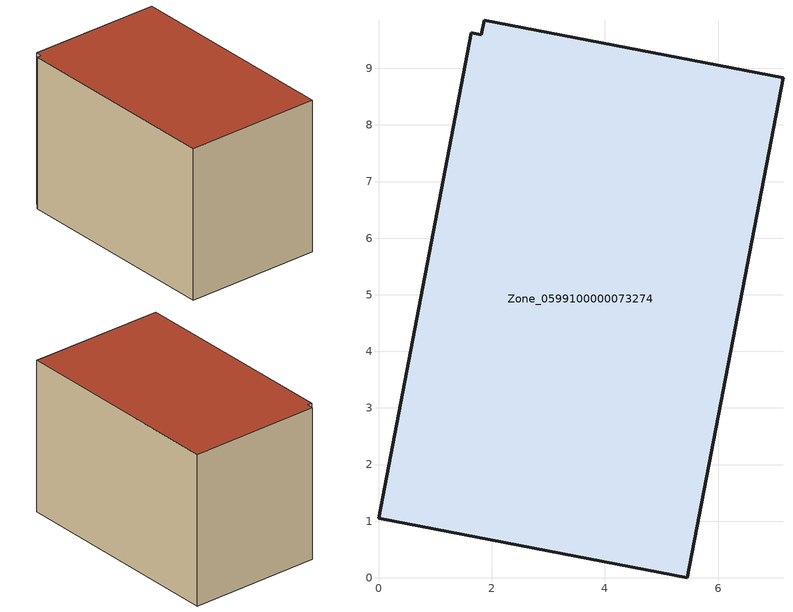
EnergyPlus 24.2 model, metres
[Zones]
Zone_0599100000073274
 floor ground (C_G): 1.87,9.85 7.15,8.83 5.46,0 0,1.05 1.64,9.63 1.82,9.59 z0
 wall outside (C_F): 5.46,0 7.15,8.83 1.87,9.85 1.82,9.59 1.64,9.63 0,1.05 5.46,0 z0:6.23
 roof outside (C_R): 7.15,8.83 1.87,9.85 1.82,9.59 1.64,9.63 0,1.05 5.46,0 z6.23
[BUILDING]
Pand.0599100000073274: North Axis=0; Terrain=City; Loads Convergence Tolerance Value=0.04; Temperature Convergence Tolerance Value=0.4; Solar Distribution=FullExterior; Maximum Number of Warmup Days=25; Minimum Number of Warmup Days=1
[Site:Location]
Rotterdam.The.Hague.AP_ZH_NLD Design_Conditions: Latitude=51.96; Longitude=4.45; Time Zone=1; Elevation=-4.5
[SITE:GROUNDTEMPERATURE:BUILDINGSURFACE]
18, 18, 18, 18, 18, 18, 18, 18, 18, 18, 18, 18
[MATERIAL] Thermal Absorptance=0.9; Solar Absorptance=0.7; Visible Absorptance=0.7
Name | Roughness | Thickness | Conductivity | Density | Specific Heat
G.TI.1946-1964 | MediumSmooth | 0.15 | 1 | 540 | 1210
F.TI.1946-1964 | Rough | 0.3 | 0.857143 | 1920 | 840
R.TI.1946-1964 | MediumRough | 0.2 | 0.277778 | 1500 | 1000
[CONSTRUCTION]
C_G: G.TI.1946-1964
C_F: F.TI.1946-1964
C_R: R.TI.1946-1964
[ZONE]
Zone_0599100000073274: Type=1; Multiplier=1; Ceiling Height=Autocalculate; Volume=Autocalculate; Floor Area=autocalculate; Part of Total Floor Area=Yes
[ZONEINFILTRATION:DESIGNFLOWRATE]
Infil_Zone_0599100000073274: Zone or ZoneList or Space or SpaceList=Zone_0599100000073274; Schedule=AlwaysOn; Design Flow Rate Calculation Method=Flow/Area; Flow Rate per Floor Area=0.003; Constant Term Coefficient=1; Temperature Term Coefficient=0; Velocity Term Coefficient=0; Velocity Squared Term Coefficient=0
[HVACTEMPLATE:ZONE:IDEALLOADSAIRSYSTEM]
Zone_0599100000073274: Maximum Heating Supply Air Temperature=50; Minimum Cooling Supply Air Temperature=13; Maximum Heating Supply Air Humidity Ratio=0.0156; Minimum Cooling Supply Air Humidity Ratio=0.0077; Heating Limit=NoLimit; Cooling Limit=NoLimit; Dehumidification Control Type=ConstantSensibleHeatRatio; Cooling Sensible Heat Ratio=0.7; Dehumidification Setpoint=60; Humidification Control Type=None; Humidification Setpoint=30; Outdoor Air Method=None; Outdoor Air Flow Rate per Person=0.00944; Outdoor Air Flow Rate per Zone Floor Area=0; Outdoor Air Flow Rate per Zone=0; Demand Controlled Ventilation Type=None; Outdoor Air Economizer Type=NoEconomizer; Heat Recovery Type=None; Sensible Heat Recovery Effectiveness=0.7; Latent Heat Recovery Effectiveness=0.65
[ZONECONTROL:THERMOSTAT]
ThermostatControl_Zone_0599100000073274: Zone or ZoneList=Zone_0599100000073274; Control Type Schedule=DualSetpointControlType; Control 1=Thermostat_Zone_0599100000073274; Temperature Difference Between Cutout And Setpoint=0
[THERMOSTATSETPOINT:DUALSETPOINT]
Thermostat_Zone_0599100000073274: Heating Setpoint Temperature Schedule=HeatingSetpoint_Zone_0599100000073274; Cooling Setpoint Temperature Schedule=CoolingSetpoint_Zone_0599100000073274
[SCHEDULE:COMPACT]
HeatingSetpoint_Zone_0599100000073274: Through: 12/31, For: AllDays, Until: 24:00, 21
CoolingSetpoint_Zone_0599100000073274: Through: 12/31, For: AllDays, Until: 24:00, 24
DualSetpointControlType: Through: 12/31, For: AllDays, Until: 24:00, 4
AlwaysOn: Through: 12/31, For: AllDays, Until: 24:00, 1
